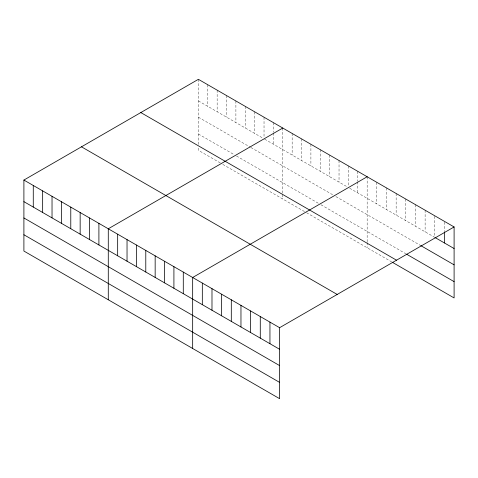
<?xml version="1.0" encoding="UTF-8"?>
<svg xmlns="http://www.w3.org/2000/svg" width="478" height="478" viewBox="0 0 478 478"><rect width="100%" height="100%" fill="white"/><g stroke="black" fill="none" stroke-linecap="round" stroke-linejoin="round"><path stroke-width="0.36" stroke-dasharray="2.39 1.79" d="M198.394 79.318L198.394 144.38M198.394 100.912L262.775 138.082M264.651 139.164L347.787 187.155M349.657 188.242L434.783 237.387L434.783 215.793M198.394 117.212L250.275 147.164M250.902 147.523L333.405 195.161M335.909 196.601L419.971 245.136M198.394 134.007L234.023 154.573M236.526 156.019L318.408 203.293M320.905 204.733L405.798 253.746M220.274 162.938L198.394 150.307L198.394 147.344M222.772 164.378L305.908 212.375M306.529 212.74L391.631 261.872M444.438 222.115L444.438 231.047M425.121 210.218L425.121 231.806M415.46 204.638L415.46 226.231M405.798 199.063L405.798 220.651M396.143 193.488L396.143 215.076M386.481 187.908L386.481 209.501M376.819 182.333L376.819 203.921M367.164 176.752L367.158 241.814M367.158 242.555L367.158 247.741M357.783 171.339L357.783 181.019M357.783 181.765L357.783 192.933M348.408 165.932L348.408 186.773M339.033 160.518L339.033 182.106M329.659 155.105L329.659 176.693M320.284 149.692L320.284 171.279M310.903 144.278L310.903 165.866M301.528 138.865L301.528 160.453M292.154 133.452L292.154 155.039M282.779 128.038L282.779 193.835M282.779 194.576L282.779 199.021M273.404 122.625L273.404 132.304M273.404 133.045L273.404 144.213M264.029 117.212L264.029 137.311M254.649 111.798L254.649 133.386M245.274 106.385L245.274 127.973M235.899 100.972L235.899 122.559M226.524 95.558L226.524 117.146M217.149 90.145L217.149 111.738M207.775 84.731L207.775 106.325"/><path stroke-width="0.72" d="M23.9 180.063L279.606 327.693L279.606 398.682L23.9 251.052L23.9 180.063L198.394 79.318L454.1 226.948L454.1 297.937L392.277 262.243M282.779 128.038L108.285 228.783L108.285 299.766M367.164 176.752L192.664 277.497L192.664 348.486M279.606 327.693L454.1 226.948M435.422 237.757L454.1 248.536M420.61 245.507L454.1 264.842M406.443 254.123L454.1 281.638M140.813 112.563L396.519 260.193M81.481 146.818L337.187 294.448M23.9 201.656L279.606 349.281M23.9 217.956L279.606 365.586M23.9 234.752L279.606 382.382M444.438 231.794L444.438 242.961M269.945 322.118L269.945 343.706M260.283 316.538L260.283 338.131M250.621 310.963L250.621 332.551M240.966 305.382L240.966 326.976M231.304 299.808L231.304 321.395M221.643 294.233L221.643 315.821M211.987 288.652L211.987 310.246M202.325 283.078L202.325 304.665M183.289 272.084L183.289 293.677M173.914 266.676L173.914 288.264M164.54 261.263L164.54 282.851M155.159 255.85L155.159 277.437M145.784 250.436L145.784 272.024M136.409 245.023L136.409 266.61M127.034 239.609L127.034 261.197M117.66 234.196L117.66 255.784M98.904 223.369L98.904 244.957M89.529 217.956L89.529 239.544M80.155 212.543L80.155 234.13M70.78 207.129L70.78 228.717M61.405 201.716L61.405 223.304M52.03 196.303L52.03 217.89M42.65 190.889L42.65 212.483M33.275 185.476L33.275 207.07"/></g></svg>
